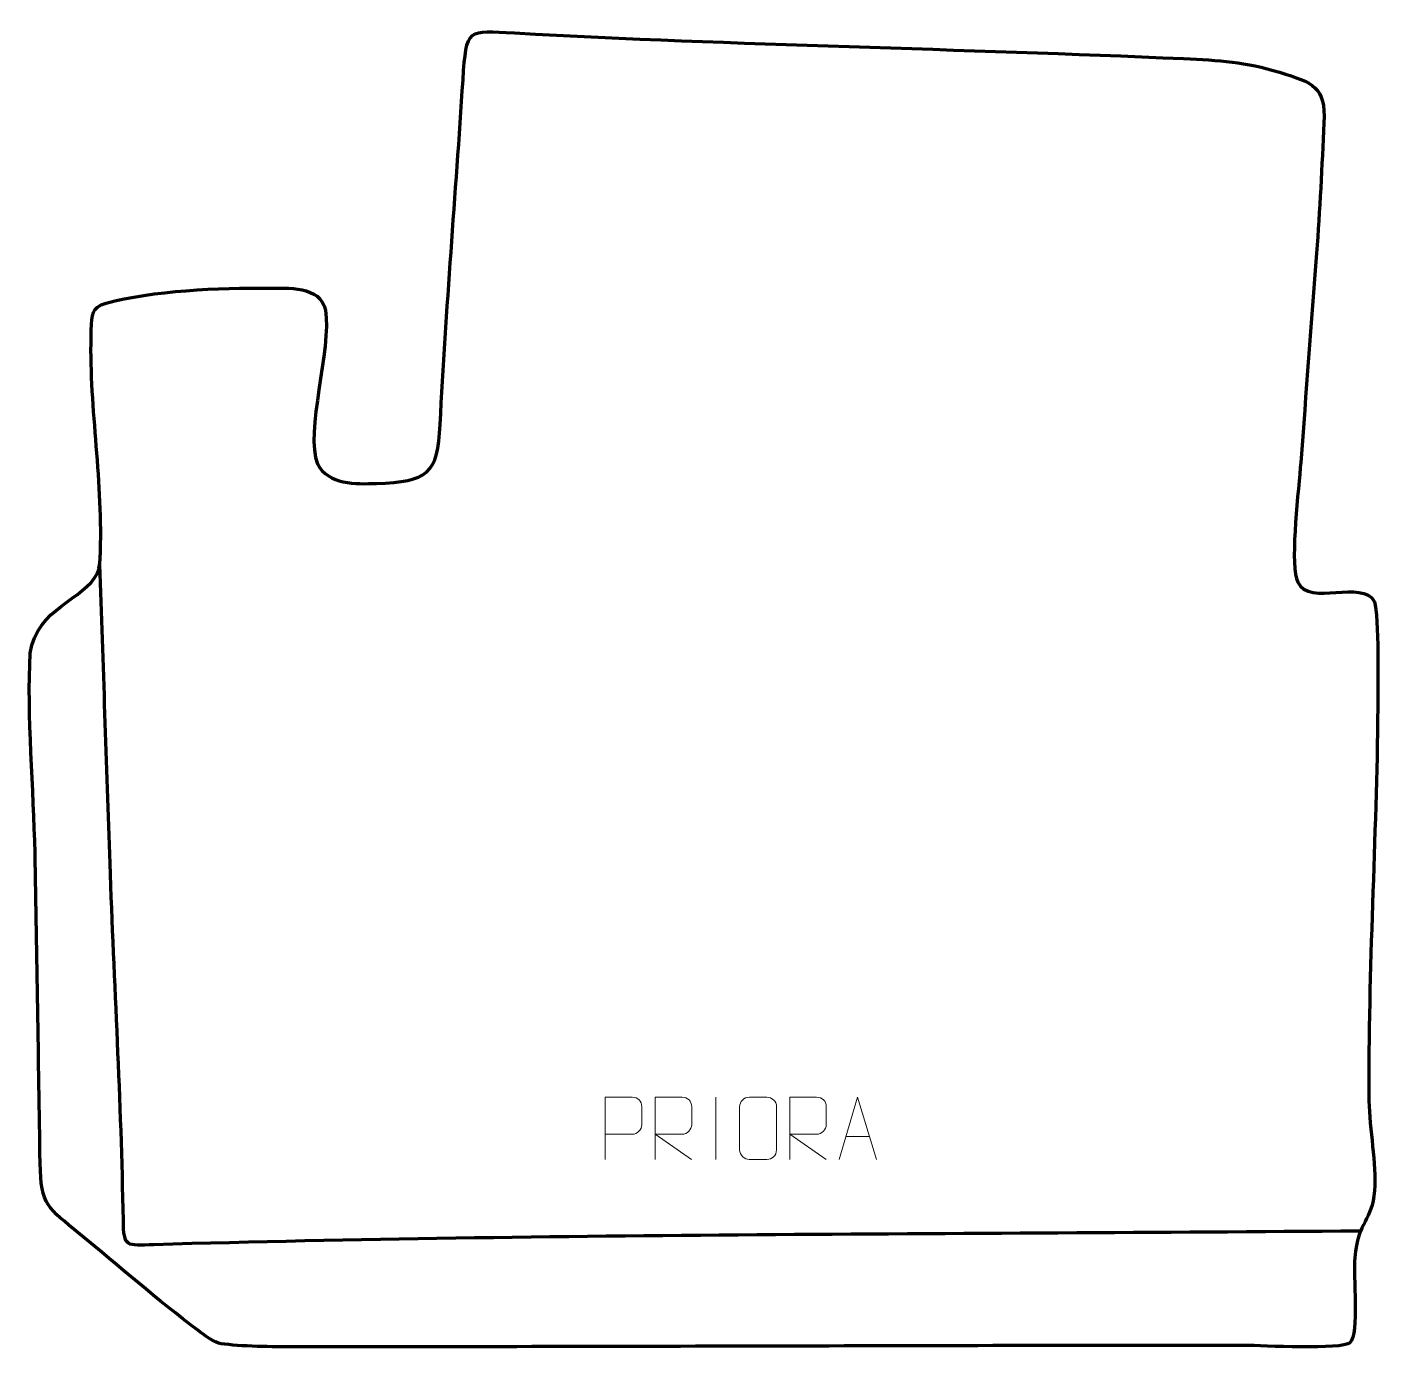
# Model space of a CAD drawing. Header units: millimetres. Extents: x 180 to 723, y 254 to 785.
import ezdxf

# ---------------------------------------------------------------- set-up
doc = ezdxf.new("R2010")
doc.units = ezdxf.units.MM
doc.header["$MEASUREMENT"] = 0
doc.layers.add('layer 1', color=7, linetype='Continuous')

msp = doc.modelspace()

# ---------------------------------------------------------------- linework, layer by layer
at = {"layer": 'layer 1', "color": 242, "lineweight": 158}
msp.add_open_spline([(720.8372, 553.8937), (715.8539, 563.3212), (694.8043, 551.7132), (690.0111, 561.7463), (690.0111, 561.7463), (690.0111, 561.7463), (689.4621, 563.2365), (689.4621, 563.2365), (689.4621, 563.2365), (687.1431, 571.6111), (690.389, 599.1863), (691.196, 609.7752), (691.196, 609.7752), (693.3314, 637.7944), (695.4418, 665.8155), (697.5607, 693.836), (697.5607, 693.836), (698.8004, 711.0096), (699.7437, 728.8838), (700.5407, 746.0988), (700.5407, 746.0988), (701.2187, 760.7464), (696.1506, 762.2031), (682.7045, 766.3886), (682.7045, 766.3886), (669.1813, 770.5981), (658.2011, 771.2178), (644.2374, 771.8656), (644.2374, 771.8656), (554.876, 775.9099), (465.0133, 777.2379), (375.7978, 782.1815), (375.7978, 782.1815), (356.8876, 783.2293), (356.4448, 784.5483), (355.0826, 763.3288), (355.0826, 763.3288), (352.1235, 717.2382), (348.2567, 671.2332), (345.9291, 625.0983), (345.9291, 625.0983), (344.9327, 605.1748), (341.0266, 602.0773), (320.3642, 601.4009), (320.3642, 601.4009), (311.991, 601.1268), (301.0577, 600.7757), (296.6753, 609.2007), (296.6753, 609.2007), (291.5051, 621.8451), (302.371, 655.4663), (299.9306, 670.9295), (299.9306, 670.9295), (297.7461, 680.8529), (284.6736, 679.7028), (276.8292, 679.7794), (276.8292, 679.7794), (257.8394, 680.0984), (230.0185, 678.7012), (211.8363, 673.7845), (211.8363, 673.7845), (205.9137, 671.9415), (206.2204, 669.2176), (205.9391, 662.9585), (205.9391, 662.9585), (204.868, 634.1619), (210.5359, 604.2435), (209.6168, 574.3856), (209.6168, 574.3856), (209.5266, 571.7885), (209.4179, 567.7897), (208.4291, 565.3756), (208.4291, 565.3756), (203.0364, 554.6928), (184.1929, 551.5113), (181.3979, 533.2582), (181.3979, 533.2582), (180.1491, 508.451), (182.8165, 478.5006), (183.3475, 453.1621), (183.3475, 453.1621), (184.2156, 411.606), (184.7307, 370.1361), (185.4123, 328.591), (185.4123, 328.591), (185.6926, 311.5081), (188.4148, 310.9228), (201.3806, 300.1378), (201.3806, 300.1378), (216.8598, 287.262), (232.7306, 273.7096), (248.6492, 261.5333), (248.6492, 261.5333), (250.7641, 259.9156), (255.3856, 256.5425), (257.9781, 256.1557), (257.9781, 256.1557), (265.4381, 255.0425), (279.3963, 254.8937), (287.2202, 254.8936), (287.2202, 254.8936), (414.5006, 254.8935), (541.7923, 255.4786), (669.0817, 255.5016), (669.0817, 255.5016), (675.3394, 255.3319), (707.9108, 253.654), (710.958, 256.5469), (710.958, 256.5469), (714.6929, 260.0924), (712.2417, 283.8627), (712.8587, 290.6716), (712.8587, 290.6716), (714.2006, 305.4756), (719.9311, 305.499), (720.8353, 317.4761), (720.8353, 317.4761), (721.674, 328.5886), (718.6962, 342.2441), (718.5942, 353.6691), (718.5942, 353.6691), (718.1251, 406.2676), (721.6651, 458.8438), (722.119, 511.4401), (722.119, 511.4401), (722.1795, 518.4503), (722.6034, 548.341), (720.8372, 553.8937)], degree=3, knots=[0, 0, 0, 0, 0.03030303, 0.03030303, 0.03030303, 0.03030303, 0.06060606, 0.06060606, 0.06060606, 0.06060606, 0.09090909, 0.09090909, 0.09090909, 0.09090909, 0.12121212, 0.12121212, 0.12121212, 0.12121212, 0.15151515, 0.15151515, 0.15151515, 0.15151515, 0.18181818, 0.18181818, 0.18181818, 0.18181818, 0.21212121, 0.21212121, 0.21212121, 0.21212121, 0.24242424, 0.24242424, 0.24242424, 0.24242424, 0.27272727, 0.27272727, 0.27272727, 0.27272727, 0.3030303, 0.3030303, 0.3030303, 0.3030303, 0.33333333, 0.33333333, 0.33333333, 0.33333333, 0.36363636, 0.36363636, 0.36363636, 0.36363636, 0.39393939, 0.39393939, 0.39393939, 0.39393939, 0.42424242, 0.42424242, 0.42424242, 0.42424242, 0.45454545, 0.45454545, 0.45454545, 0.45454545, 0.48484848, 0.48484848, 0.48484848, 0.48484848, 0.51515152, 0.51515152, 0.51515152, 0.51515152, 0.54545455, 0.54545455, 0.54545455, 0.54545455, 0.57575758, 0.57575758, 0.57575758, 0.57575758, 0.60606061, 0.60606061, 0.60606061, 0.60606061, 0.63636364, 0.63636364, 0.63636364, 0.63636364, 0.66666667, 0.66666667, 0.66666667, 0.66666667, 0.6969697, 0.6969697, 0.6969697, 0.6969697, 0.72727273, 0.72727273, 0.72727273, 0.72727273, 0.75757576, 0.75757576, 0.75757576, 0.75757576, 0.78787879, 0.78787879, 0.78787879, 0.78787879, 0.81818182, 0.81818182, 0.81818182, 0.81818182, 0.84848485, 0.84848485, 0.84848485, 0.84848485, 0.87878788, 0.87878788, 0.87878788, 0.87878788, 0.90909091, 0.90909091, 0.90909091, 0.90909091, 0.93939394, 0.93939394, 0.93939394, 0.93939394, 1, 1, 1, 1], dxfattribs=at)
at = {"layer": 'layer 1', "color": 142, "lineweight": 158}
msp.add_open_spline([(209.2479, 568.8388), (210.6091, 528.8669), (211.9656, 488.8949), (213.3317, 448.9234), (213.3317, 448.9234), (214.9769, 400.79), (217.8578, 353.8712), (218.66, 305.7146), (218.66, 305.7146), (218.8426, 294.7537), (219.886, 295.7155), (231.089, 296.0342), (231.089, 296.0342), (392.7911, 300.6352), (553.1486, 300.0829), (714.9198, 301.5119)], degree=3, knots=[0, 0, 0, 0, 0.2, 0.2, 0.2, 0.2, 0.4, 0.4, 0.4, 0.4, 0.6, 0.6, 0.6, 0.6, 1, 1, 1, 1], dxfattribs=at)
at = {"layer": 'layer 1', "color": 250, "lineweight": 9}
for points, knots in [([(412.1682, 330.1158), (412.1682, 330.1158), (412.1682, 355.0694), (412.1682, 355.0694), (412.1682, 355.0694), (415.7632, 355.0694), (419.3585, 355.0694), (422.9539, 355.0694), (422.9539, 355.0694), (425.2791, 355.0315), (426.8365, 353.5414), (426.8323, 351.1753), (426.8323, 351.1753), (426.8319, 349.1396), (426.8319, 346.0803), (426.8323, 344.0443), (426.8323, 344.0443), (426.8258, 342.1689), (425.0136, 340.227), (423.004, 340.2079), (423.004, 340.2079), (423.004, 340.2079), (412.1682, 340.2079), (412.1682, 340.2079)], [0, 0, 0, 0, 0.14285714, 0.14285714, 0.14285714, 0.14285714, 0.28571429, 0.28571429, 0.28571429, 0.28571429, 0.42857143, 0.42857143, 0.42857143, 0.42857143, 0.57142857, 0.57142857, 0.57142857, 0.57142857, 0.71428571, 0.71428571, 0.71428571, 0.71428571, 1, 1, 1, 1]), ([(432.1682, 330.1159), (432.1682, 330.1159), (432.1682, 355.0694), (432.1682, 355.0694), (432.1682, 355.0694), (435.763, 355.0694), (439.3585, 355.0694), (442.9537, 355.0694), (442.9537, 355.0694), (445.279, 355.0317), (446.8363, 353.5417), (446.8322, 351.1753), (446.8322, 351.1753), (446.8318, 349.1398), (446.8318, 346.0804), (446.8322, 344.0444), (446.8322, 344.0444), (446.8257, 342.1689), (445.0134, 340.2271), (443.0039, 340.208), (443.0039, 340.208), (443.0039, 340.208), (432.1682, 340.208), (432.1682, 340.208), (432.1682, 340.208), (432.1682, 340.208), (446.8229, 330.1159), (446.8229, 330.1159)], [0, 0, 0, 0, 0.125, 0.125, 0.125, 0.125, 0.25, 0.25, 0.25, 0.25, 0.375, 0.375, 0.375, 0.375, 0.5, 0.5, 0.5, 0.5, 0.625, 0.625, 0.625, 0.625, 0.75, 0.75, 0.75, 0.75, 1, 1, 1, 1]), ([(469.9807, 355.0691), (472.3064, 355.0691), (474.6325, 355.0691), (476.9586, 355.0691), (476.9586, 355.0691), (478.9052, 355.1047), (480.8966, 353.6131), (480.9233, 351.1755), (480.9233, 351.1755), (480.9229, 345.4286), (480.9229, 339.6813), (480.9233, 333.9336), (480.9233, 333.9336), (480.7835, 331.6102), (479.1063, 330.1306), (476.9586, 330.1198), (476.9586, 330.1198), (474.6267, 330.1202), (472.2948, 330.1202), (469.9633, 330.1198), (469.9633, 330.1198), (468.0383, 330.0144), (466.0662, 331.8989), (466.0774, 333.9162), (466.0774, 333.9162), (466.0777, 339.6863), (466.0777, 345.456), (466.0774, 351.2253), (466.0774, 351.2253), (466.0816, 353.3634), (467.8283, 355.0826), (469.9807, 355.0691)], [0, 0, 0, 0, 0.11111111, 0.11111111, 0.11111111, 0.11111111, 0.22222222, 0.22222222, 0.22222222, 0.22222222, 0.33333333, 0.33333333, 0.33333333, 0.33333333, 0.44444444, 0.44444444, 0.44444444, 0.44444444, 0.55555556, 0.55555556, 0.55555556, 0.55555556, 0.66666667, 0.66666667, 0.66666667, 0.66666667, 0.77777778, 0.77777778, 0.77777778, 0.77777778, 1, 1, 1, 1]), ([(486.1682, 330.1159), (486.1682, 330.1159), (486.1682, 355.0694), (486.1682, 355.0694), (486.1682, 355.0694), (489.763, 355.0694), (493.3585, 355.0694), (496.9537, 355.0694), (496.9537, 355.0694), (499.279, 355.0317), (500.8363, 353.5417), (500.8322, 351.1753), (500.8322, 351.1753), (500.8318, 349.1398), (500.8318, 346.0804), (500.8322, 344.0444), (500.8322, 344.0444), (500.8257, 342.1689), (499.0134, 340.2271), (497.0039, 340.208), (497.0039, 340.208), (497.0039, 340.208), (486.1682, 340.208), (486.1682, 340.208), (486.1682, 340.208), (486.1682, 340.208), (500.8229, 330.1159), (500.8229, 330.1159)], [0, 0, 0, 0, 0.125, 0.125, 0.125, 0.125, 0.25, 0.25, 0.25, 0.25, 0.375, 0.375, 0.375, 0.375, 0.5, 0.5, 0.5, 0.5, 0.625, 0.625, 0.625, 0.625, 0.75, 0.75, 0.75, 0.75, 1, 1, 1, 1]), ([(506.0299, 330.1159), (506.0299, 330.1159), (513.4009, 355.0694), (513.4009, 355.0694), (513.4009, 355.0694), (513.4009, 355.0694), (520.9708, 330.1159), (520.9708, 330.1159)], [0, 0, 0, 0, 0.33333333, 0.33333333, 0.33333333, 0.33333333, 1, 1, 1, 1])]:
    msp.add_open_spline(points, degree=3, knots=knots, dxfattribs=at)
for points in [[(456.5003, 355.0797), (456.5003, 355.0797), (456.5003, 330.1056), (456.5003, 330.1056)], [(508.7525, 339.3653), (508.7525, 339.3653), (518.2482, 339.3653), (518.2482, 339.3653)]]:
    msp.add_open_spline(points, degree=3, dxfattribs=at)

doc.saveas('drawing.dxf')
